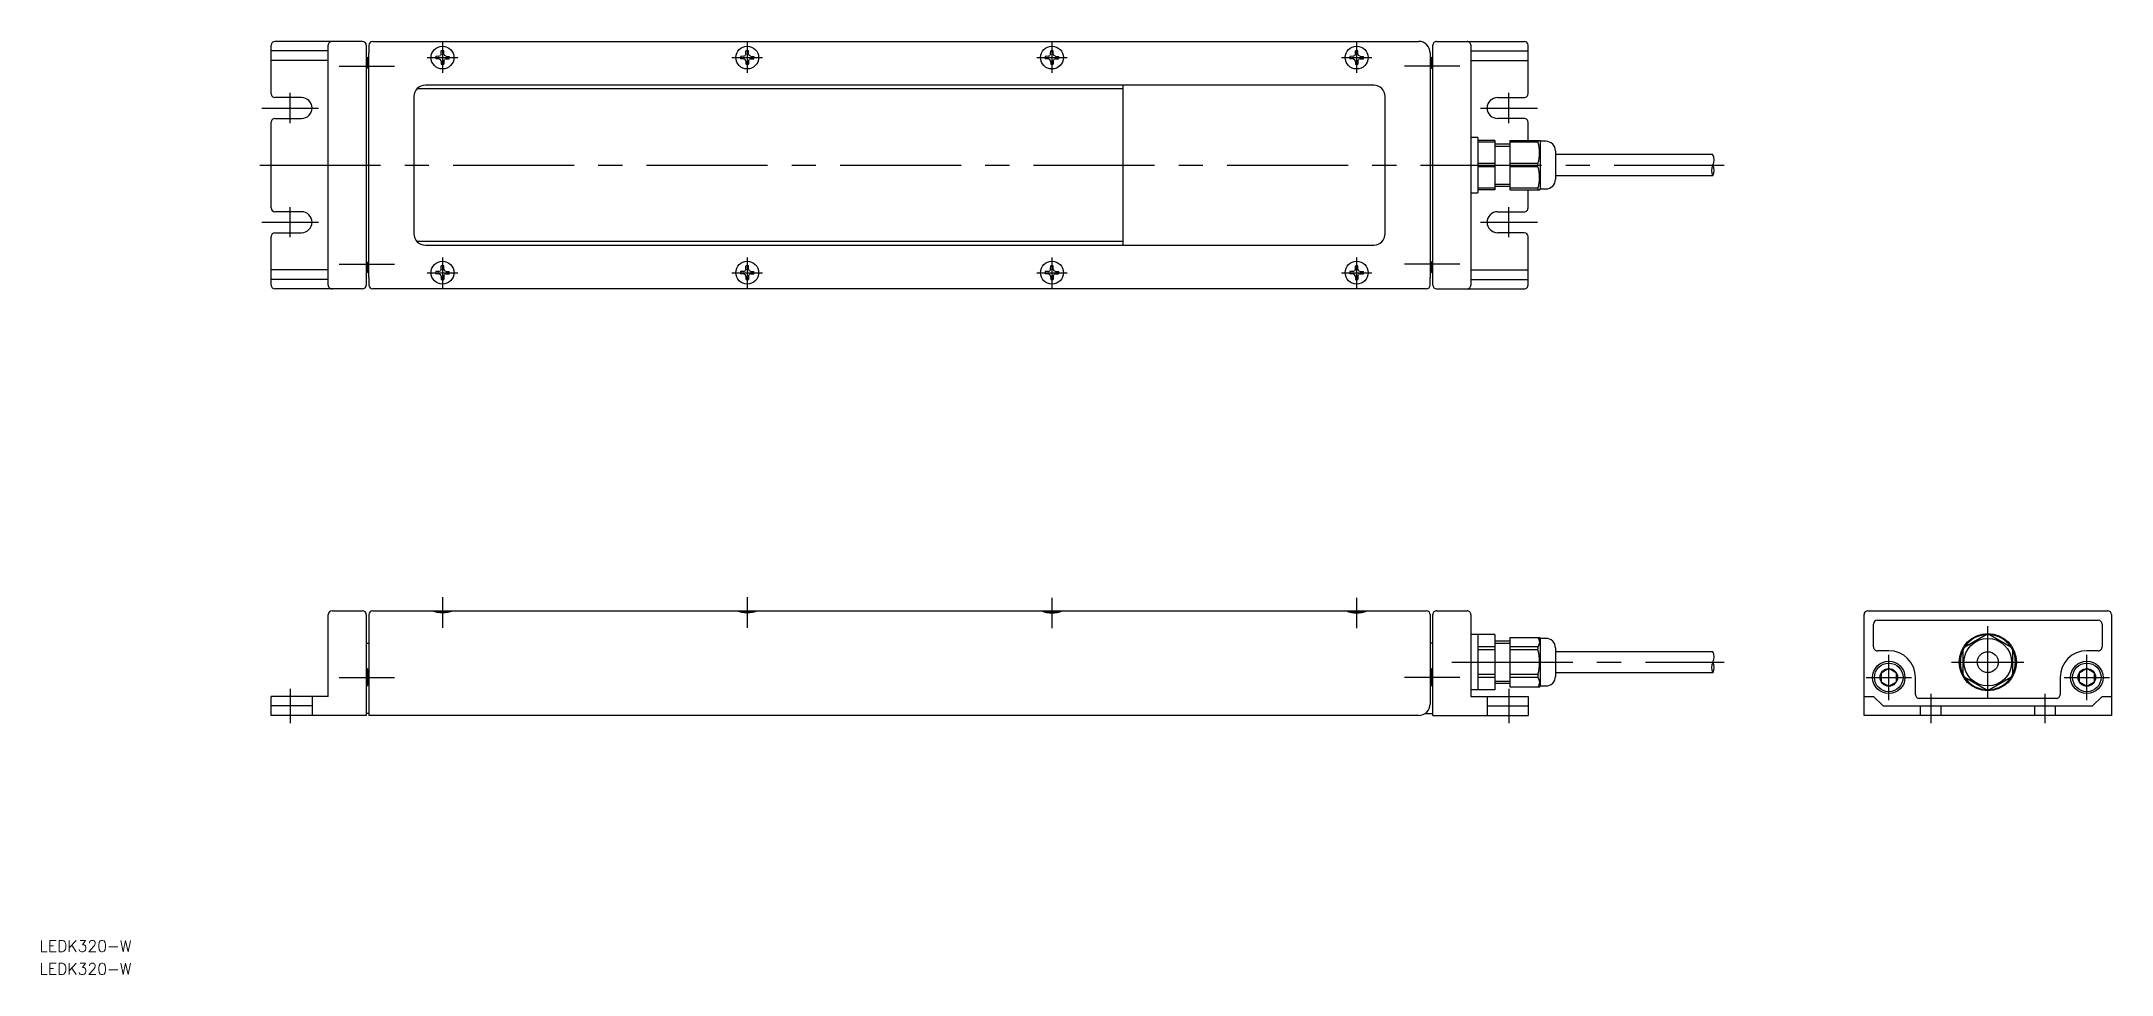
# Model space of a CAD drawing. Extents: x 1 to 544, y 0 to 245.
import ezdxf

# ---------------------------------------------------------------- set-up
doc = ezdxf.new("R2010")
doc.units = 0
doc.linetypes.add('CENTER', pattern=[50.8, 31.75, -6.35, 6.35, -6.35])
doc.linetypes.add('DASHED', pattern=[19.05, 12.7, -6.35])
doc.layers.get('0').update_dxf_attribs({"linetype": 'CONTINUOUS'})
doc.layers.add('CENTER', color=1, linetype='CENTER')
doc.styles.get("Standard").update_dxf_attribs({"font": 'txt.shx', "height": 3, "bigfont": 'bigfont.shx'})

# ---------------------------------------------------------------- blocks, each defined once
blk = doc.blocks.new('*U9')
at = {"color": 7, "linetype": 'CONTINUOUS'}
blk.add_text('LEDK320-W', height=3, dxfattribs=at).set_placement((0, 6))
blk = doc.blocks.new('*U10')
at = {"color": 7, "linetype": 'CONTINUOUS'}
blk.add_text('LEDK320-W', height=3, dxfattribs=at).set_placement((0, 0))

msp = doc.modelspace()

# ---------------------------------------------------------------- linework, layer by layer
at = {"color": 7, "linetype": 'CONTINUOUS'}
for p, q in [((84.82, 245.11), (61.82, 245.11)), ((87.52, 245.11), (362.12, 245.11)), ((366.82, 245.11), (389.82, 245.11)), ((60.82, 231.36), (60.82, 244.11)), ((75.82, 242.61), (60.82, 242.61)), ((75.82, 240.11), (60.82, 240.11)), ((75.82, 181.11), (75.82, 244.11)), ((85.82, 244.11), (85.82, 181.11)), ((86.22, 240.68), (85.82, 241.08)), ((86.22, 238.11), (86.22, 240.68)), ((86.52, 244.11), (86.52, 242.11)), ((86.52, 183.11), (86.52, 242.11)), ((104.9, 241.19), (104.05, 241.18)), ((104.9, 240.53), (104.05, 240.54)), ((104.9, 241.19), (105.3, 241.38)), ((104.9, 240.53), (105.3, 240.34)), ((105.49, 241.78), (105.3, 241.38)), ((105.49, 239.94), (105.3, 240.34)), ((105.49, 241.78), (105.5, 242.63)), ((105.49, 239.94), (105.5, 239.09)), ((106.15, 241.78), (106.14, 242.63)), ((106.15, 239.94), (106.14, 239.09)), ((106.15, 241.78), (106.34, 241.38)), ((106.15, 239.94), (106.34, 240.34)), ((106.74, 241.19), (106.34, 241.38)), ((106.74, 240.53), (106.34, 240.34)), ((106.74, 241.19), (107.59, 241.18)), ((106.74, 240.53), (107.59, 240.54)), ((184.9, 241.19), (184.05, 241.18)), ((184.9, 240.53), (184.05, 240.54)), ((184.9, 241.19), (185.3, 241.38)), ((184.9, 240.53), (185.3, 240.34)), ((185.49, 241.78), (185.3, 241.38)), ((185.49, 239.94), (185.3, 240.34)), ((185.49, 241.78), (185.5, 242.63)), ((185.49, 239.94), (185.5, 239.09)), ((186.15, 241.78), (186.14, 242.63)), ((186.15, 239.94), (186.14, 239.09)), ((186.15, 241.78), (186.34, 241.38)), ((186.15, 239.94), (186.34, 240.34)), ((186.74, 241.19), (186.34, 241.38)), ((186.74, 240.53), (186.34, 240.34)), ((186.74, 241.19), (187.59, 241.18)), ((186.74, 240.53), (187.59, 240.54)), ((264.9, 241.19), (264.05, 241.18)), ((264.9, 240.53), (264.05, 240.54)), ((264.9, 241.19), (265.3, 241.38)), ((264.9, 240.53), (265.3, 240.34)), ((265.49, 241.78), (265.3, 241.38)), ((265.49, 239.94), (265.3, 240.34)), ((265.49, 241.78), (265.5, 242.63)), ((265.49, 239.94), (265.5, 239.09)), ((266.15, 241.78), (266.14, 242.63)), ((266.15, 239.94), (266.14, 239.09)), ((266.15, 241.78), (266.34, 241.38)), ((266.15, 239.94), (266.34, 240.34)), ((266.74, 241.19), (266.34, 241.38)), ((266.74, 240.53), (266.34, 240.34)), ((266.74, 241.19), (267.59, 241.18)), ((266.74, 240.53), (267.59, 240.54)), ((344.9, 241.19), (344.05, 241.18)), ((344.9, 240.53), (344.05, 240.54)), ((344.9, 241.19), (345.3, 241.38)), ((344.9, 240.53), (345.3, 240.34)), ((345.49, 241.78), (345.3, 241.38)), ((345.49, 239.94), (345.3, 240.34)), ((345.49, 241.78), (345.5, 242.63)), ((345.49, 239.94), (345.5, 239.09)), ((346.15, 241.78), (346.14, 242.63)), ((346.15, 239.94), (346.14, 239.09)), ((346.15, 241.78), (346.34, 241.38)), ((346.15, 239.94), (346.34, 240.34)), ((346.74, 241.19), (346.34, 241.38)), ((346.74, 240.53), (346.34, 240.34)), ((346.74, 241.19), (347.59, 241.18)), ((346.74, 240.53), (347.59, 240.54)), ((365.12, 242.11), (365.12, 183.11)), ((365.82, 241.08), (365.42, 240.68)), ((365.42, 240.68), (365.42, 238.11)), ((365.42, 240.68), (365.42, 238.11)), ((365.82, 181.11), (365.82, 244.11)), ((375.82, 244.11), (375.82, 181.11)), ((375.82, 242.61), (390.82, 242.61)), ((375.82, 240.11), (390.82, 240.11)), ((390.82, 231.36), (390.82, 244.11)), ((86.52, 238.11), (85.82, 238.11)), ((365.12, 238.11), (365.82, 238.11)), ((68.82, 230.36), (61.82, 230.36)), ((98.32, 230.61), (98.32, 194.61)), ((284.52, 232.61), (99.08, 232.61)), ((350.32, 233.61), (101.32, 233.61)), ((284.52, 191.61), (284.52, 233.61)), ((353.32, 194.61), (353.32, 230.61)), ((382.82, 230.36), (389.82, 230.36)), ((60.82, 201.36), (60.82, 223.86)), ((61.82, 224.86), (68.82, 224.86)), ((389.82, 224.86), (382.82, 224.86)), ((390.82, 219.11), (390.82, 223.86)), ((377.62, 219.86), (375.82, 219.86)), ((377.62, 219.86), (377.62, 205.36)), ((382.12, 219.11), (377.62, 219.11)), ((382.12, 218.67), (377.62, 218.67)), ((382.12, 219.11), (382.12, 206.11)), ((386.02, 218.11), (382.12, 218.11)), ((386.02, 219.11), (393.88, 219.11)), ((386.02, 219.11), (386.02, 206.11)), ((393.43, 218.67), (386.02, 218.67)), ((393.43, 219.11), (393.43, 218.67)), ((394.02, 218.86), (393.88, 219.11)), ((395.52, 218.86), (394.02, 218.86)), ((394.02, 218.86), (394.02, 206.36)), ((382.12, 213.05), (377.62, 213.05)), ((382.12, 212.17), (377.62, 212.17)), ((393.43, 213.05), (386.02, 213.05)), ((393.43, 212.17), (386.02, 212.17)), ((398.02, 216.36), (398.02, 208.86)), ((439.32, 215.36), (398.02, 215.36)), ((382.12, 206.55), (377.62, 206.55)), ((382.12, 207.11), (386.02, 207.11)), ((393.43, 206.55), (386.02, 206.55)), ((393.43, 206.55), (393.43, 206.11)), ((398.02, 209.86), (439.32, 209.86)), ((375.82, 205.36), (377.62, 205.36)), ((382.12, 206.11), (377.62, 206.11)), ((386.02, 206.11), (393.88, 206.11)), ((390.82, 201.36), (390.82, 206.11)), ((393.88, 206.11), (394.02, 206.36)), ((394.02, 206.36), (395.52, 206.36)), ((68.82, 200.36), (61.82, 200.36)), ((382.82, 200.36), (389.82, 200.36)), ((60.82, 181.11), (60.82, 193.86)), ((61.82, 194.86), (68.82, 194.86)), ((99.08, 192.61), (284.52, 192.61)), ((101.32, 191.61), (350.32, 191.61)), ((389.82, 194.86), (382.82, 194.86)), ((390.82, 181.11), (390.82, 193.86)), ((75.82, 185.11), (60.82, 185.11)), ((85.82, 187.11), (86.52, 187.11)), ((86.22, 184.54), (86.22, 187.11)), ((104.9, 184.69), (105.3, 184.88)), ((105.49, 185.28), (105.3, 184.88)), ((105.49, 185.28), (105.5, 186.13)), ((106.15, 185.28), (106.14, 186.13)), ((106.15, 185.28), (106.34, 184.88)), ((106.74, 184.69), (106.34, 184.88)), ((184.9, 184.69), (185.3, 184.88)), ((185.49, 185.28), (185.3, 184.88)), ((185.49, 185.28), (185.5, 186.13)), ((186.15, 185.28), (186.14, 186.13)), ((186.15, 185.28), (186.34, 184.88)), ((186.74, 184.69), (186.34, 184.88)), ((264.9, 184.69), (265.3, 184.88)), ((265.49, 185.28), (265.3, 184.88)), ((265.49, 185.28), (265.5, 186.13)), ((266.15, 185.28), (266.14, 186.13)), ((266.15, 185.28), (266.34, 184.88)), ((266.74, 184.69), (266.34, 184.88)), ((344.9, 184.69), (345.3, 184.88)), ((345.49, 185.28), (345.3, 184.88)), ((345.49, 185.28), (345.5, 186.13)), ((346.15, 185.28), (346.14, 186.13)), ((346.15, 185.28), (346.34, 184.88)), ((346.74, 184.69), (346.34, 184.88)), ((365.82, 187.11), (365.12, 187.11)), ((365.42, 187.11), (365.42, 184.54)), ((375.82, 185.11), (390.82, 185.11)), ((75.82, 182.61), (60.82, 182.61)), ((84.82, 180.11), (61.82, 180.11)), ((85.82, 184.14), (86.22, 184.54)), ((86.52, 183.11), (86.52, 181.11)), ((364.12, 180.11), (87.52, 180.11)), ((104.9, 184.69), (104.05, 184.68)), ((104.9, 184.03), (104.05, 184.04)), ((104.9, 184.03), (105.3, 183.84)), ((105.49, 183.44), (105.3, 183.84)), ((105.49, 183.44), (105.5, 182.59)), ((106.15, 183.44), (106.14, 182.59)), ((106.15, 183.44), (106.34, 183.84)), ((106.74, 184.03), (106.34, 183.84)), ((106.74, 184.69), (107.59, 184.68)), ((106.74, 184.03), (107.59, 184.04)), ((184.9, 184.69), (184.05, 184.68)), ((184.9, 184.03), (184.05, 184.04)), ((184.9, 184.03), (185.3, 183.84)), ((185.49, 183.44), (185.3, 183.84)), ((185.49, 183.44), (185.5, 182.59)), ((186.15, 183.44), (186.14, 182.59)), ((186.15, 183.44), (186.34, 183.84)), ((186.74, 184.03), (186.34, 183.84)), ((186.74, 184.69), (187.59, 184.68)), ((186.74, 184.03), (187.59, 184.04)), ((264.9, 184.69), (264.05, 184.68)), ((264.9, 184.03), (264.05, 184.04)), ((264.9, 184.03), (265.3, 183.84)), ((265.49, 183.44), (265.3, 183.84)), ((265.49, 183.44), (265.5, 182.59)), ((266.15, 183.44), (266.14, 182.59)), ((266.15, 183.44), (266.34, 183.84)), ((266.74, 184.03), (266.34, 183.84)), ((266.74, 184.69), (267.59, 184.68)), ((266.74, 184.03), (267.59, 184.04)), ((344.9, 184.69), (344.05, 184.68)), ((344.9, 184.03), (344.05, 184.04)), ((344.9, 184.03), (345.3, 183.84)), ((345.49, 183.44), (345.3, 183.84)), ((345.49, 183.44), (345.5, 182.59)), ((346.15, 183.44), (346.14, 182.59)), ((346.15, 183.44), (346.34, 183.84)), ((346.74, 184.03), (346.34, 183.84)), ((346.74, 184.69), (347.59, 184.68)), ((346.74, 184.03), (347.59, 184.04)), ((365.12, 181.11), (365.12, 183.11)), ((365.42, 184.54), (365.82, 184.14)), ((366.82, 180.11), (389.82, 180.11)), ((375.82, 182.61), (390.82, 182.61)), ((75.82, 73.06), (75.82, 94.56)), ((76.82, 95.56), (84.82, 95.56)), ((85.82, 94.56), (85.82, 68.06)), ((86.52, 94.56), (86.52, 68.06)), ((87.52, 95.56), (364.12, 95.56)), ((103.96, 95.31), (107.68, 95.31)), ((183.96, 95.31), (187.68, 95.31)), ((263.77, 95.31), (267.87, 95.31)), ((343.77, 95.31), (347.87, 95.31)), ((365.12, 94.56), (365.12, 71.06)), ((365.82, 68.06), (365.82, 94.56)), ((366.82, 95.56), (374.82, 95.56)), ((375.82, 94.56), (375.82, 73.06)), ((479.03, 68.06), (479.03, 94.56)), ((480.03, 95.56), (543.03, 95.56)), ((482.53, 93.06), (540.53, 93.06)), ((544.03, 94.56), (544.03, 68.06)), ((85.82, 87.06), (86.52, 87.06)), ((365.82, 87.06), (365.12, 87.06)), ((382.12, 89.31), (375.82, 89.31)), ((377.62, 89.31), (377.62, 74.81)), ((382.12, 89.31), (382.12, 74.81)), ((386.02, 87.56), (382.12, 87.56)), ((386.02, 88.56), (386.02, 75.56)), ((386.02, 88.56), (393.88, 88.56)), ((394.02, 88.31), (393.88, 88.56)), ((395.52, 88.31), (394.02, 88.31)), ((394.02, 88.31), (394.02, 75.81)), ((481.53, 86.06), (481.53, 92.06)), ((505.47, 86.07), (511.09, 89.31)), ((511.09, 89.31), (511.97, 89.31)), ((511.97, 89.31), (517.59, 86.07)), ((541.53, 92.06), (541.53, 86.06)), ((382.12, 86.08), (377.62, 86.08)), ((382.12, 85.3), (377.62, 85.3)), ((393.43, 86.08), (386.02, 86.08)), ((393.43, 85.3), (386.02, 85.3)), ((398.02, 85.81), (398.02, 78.31)), ((439.32, 84.81), (398.02, 84.81)), ((485.53, 85.06), (482.53, 85.06)), ((505.03, 85.3), (505.47, 86.07)), ((505.03, 78.82), (505.03, 85.3)), ((517.59, 86.07), (518.03, 85.3)), ((518.03, 85.3), (518.03, 78.82)), ((540.53, 85.06), (537.53, 85.06)), ((86.22, 80.12), (85.82, 80.52)), ((86.22, 75.99), (86.22, 80.12)), ((365.82, 80.52), (365.42, 80.12)), ((365.42, 80.12), (365.42, 75.99)), ((382.12, 78.82), (377.62, 78.82)), ((382.12, 78.05), (377.62, 78.05)), ((382.12, 76.56), (386.02, 76.56)), ((393.43, 78.82), (386.02, 78.82)), ((393.43, 78.05), (386.02, 78.05)), ((393.43, 78.82), (393.43, 78.05)), ((398.02, 79.31), (439.32, 79.31)), ((485.53, 80.37), (483.53, 79.21)), ((483.53, 79.21), (483.53, 76.9)), ((483.53, 76.9), (485.53, 75.75)), ((487.53, 79.21), (485.53, 80.37)), ((485.53, 75.75), (487.53, 76.9)), ((487.53, 76.9), (487.53, 79.21)), ((492.53, 73.56), (492.53, 78.06)), ((505.47, 78.05), (505.03, 78.82)), ((511.09, 74.81), (505.47, 78.05)), ((517.59, 78.05), (511.97, 74.81)), ((518.03, 78.82), (517.59, 78.05)), ((530.53, 78.06), (530.53, 73.56)), ((537.53, 80.37), (535.53, 79.21)), ((535.53, 79.21), (535.53, 76.9)), ((535.53, 76.9), (537.53, 75.75)), ((539.53, 79.21), (537.53, 80.37)), ((537.53, 75.75), (539.53, 76.9)), ((539.53, 76.9), (539.53, 79.21)), ((75.82, 73.06), (60.82, 73.06)), ((60.82, 68.06), (60.82, 73.06)), ((85.82, 75.59), (86.22, 75.99)), ((365.42, 75.99), (365.82, 75.59)), ((382.12, 74.81), (375.82, 74.81)), ((375.82, 73.06), (390.82, 73.06)), ((386.02, 75.56), (393.88, 75.56)), ((390.82, 73.06), (390.82, 68.06)), ((393.88, 75.56), (394.02, 75.81)), ((394.02, 75.81), (395.52, 75.81)), ((479.03, 73.06), (481.53, 73.06)), ((481.53, 73.06), (484.03, 70.56)), ((529.53, 72.56), (493.53, 72.56)), ((511.97, 74.81), (511.09, 74.81)), ((539.03, 70.56), (541.53, 73.06)), ((541.53, 73.06), (543.03, 73.06)), ((543.03, 73.06), (544.03, 73.06)), ((85.82, 68.06), (60.82, 68.06)), ((86.52, 68.56), (85.82, 68.56)), ((362.12, 68.06), (86.52, 68.06)), ((363.78, 68.56), (365.82, 68.56)), ((365.82, 68.06), (390.82, 68.06)), ((544.03, 68.06), (479.03, 68.06)), ((484.03, 70.56), (539.03, 70.56)), ((493.78, 70.56), (493.78, 68.06)), ((499.28, 68.06), (499.28, 70.56)), ((523.78, 70.56), (523.78, 68.06)), ((529.28, 68.06), (529.28, 70.56))]:
    msp.add_line(p, q, dxfattribs=at)
at = {"color": 3, "linetype": 'CONTINUOUS'}
for p, q in [((86.22, 240.68), (85.82, 240.68)), ((365.42, 240.68), (365.82, 240.68)), ((365.42, 240.68), (365.82, 240.68)), ((382.12, 217.57), (386.02, 217.57)), ((382.12, 207.65), (386.02, 207.65)), ((86.22, 184.54), (85.82, 184.54)), ((365.42, 184.54), (365.82, 184.54)), ((382.12, 87.02), (386.02, 87.02)), ((86.22, 80.12), (85.82, 80.12)), ((365.42, 80.12), (365.82, 80.12)), ((365.42, 80.12), (365.82, 80.12)), ((382.12, 77.1), (386.02, 77.1)), ((86.22, 75.99), (85.82, 75.99)), ((365.42, 75.99), (365.82, 75.99)), ((365.42, 75.99), (365.82, 75.99))]:
    msp.add_line(p, q, dxfattribs=at)
at = {"color": 3, "linetype": 'DASHED'}
for p, q in [((71.57, 73.06), (71.57, 68.06)), ((380.07, 73.06), (380.07, 68.06)), ((71.57, 70.56), (60.82, 70.56)), ((380.07, 70.56), (390.82, 70.56))]:
    msp.add_line(p, q, dxfattribs=at)
at = {"color": 7, "linetype": 'CONTINUOUS'}
for centre, radius in [((105.82, 240.86), 3), ((185.82, 240.86), 3), ((265.82, 240.86), 3), ((345.82, 240.86), 3), ((105.82, 184.36), 3), ((185.82, 184.36), 3), ((265.82, 184.36), 3), ((345.82, 184.36), 3), ((511.53, 82.06), 7.5), ((511.53, 82.06), 6.25), ((485.53, 78.06), 4.25), ((485.53, 78.06), 3.75), ((511.53, 82.06), 2.75), ((537.53, 78.06), 4.25), ((537.53, 78.06), 3.75), ((485.53, 78.06), 2.31), ((537.53, 78.06), 2.31)]:
    msp.add_circle(centre, radius, dxfattribs=at)
for centre, radius, start, end in [((61.82, 244.11), 1, 90, 180), ((76.82, 244.11), 1, 89.9998, 180), ((84.82, 244.11), 1, 0, 90), ((87.52, 244.11), 1, 90, 179.9999), ((362.12, 242.11), 3, 0, 89.9998), ((366.82, 244.11), 1, 89.9992, 179.9997), ((374.82, 244.11), 1, 360, 90.0001), ((389.82, 244.11), 1, 0, 90), ((105.82, 240.86), 1.8, 169.8876, 190.1124), ((105.82, 240.86), 1.8, 79.8876, 100.1124), ((105.82, 240.86), 1.8, 349.8876, 10.1124), ((185.82, 240.86), 1.8, 169.8876, 190.1124), ((185.82, 240.86), 1.8, 79.8876, 100.1124), ((185.82, 240.86), 1.8, 349.8876, 10.1124), ((265.82, 240.86), 1.8, 169.8876, 190.1124), ((265.82, 240.86), 1.8, 79.8876, 100.1124), ((265.82, 240.86), 1.8, 349.8876, 10.1124), ((345.82, 240.86), 1.8, 169.8876, 190.1124), ((345.82, 240.86), 1.8, 79.8876, 100.1124), ((345.82, 240.86), 1.8, 349.8876, 10.1124), ((105.82, 240.86), 1.8, 259.8876, 280.1124), ((185.82, 240.86), 1.8, 259.8876, 280.1124), ((265.82, 240.86), 1.8, 259.8876, 280.1124), ((345.82, 240.86), 1.8, 259.8876, 280.1124), ((61.82, 231.36), 1, 180, 270), ((68.82, 227.61), 2.75, 270, 90), ((101.32, 230.61), 3, 90, 180), ((350.32, 230.61), 3, 360, 89.9999), ((382.82, 227.61), 2.75, 90, 270), ((389.82, 231.36), 1, 270, 0.0001), ((61.82, 223.86), 1, 90, 180), ((389.82, 223.86), 1, 0.0003, 90.0007), ((384.64, 215.86), 9.23, 342.3023, 17.6977), ((395.52, 216.36), 2.5, 0, 90.0002), ((379.71, 212.61), 13.73, 358.1523, 1.8477), ((384.64, 209.36), 9.23, 342.3023, 17.6977), ((395.52, 208.86), 2.5, 269.9998, 360), ((61.82, 201.36), 1, 180, 270), ((389.82, 201.36), 1, 269.9993, 359.9997), ((68.82, 197.61), 2.75, 270, 90), ((382.82, 197.61), 2.75, 90, 270), ((61.82, 193.86), 1, 90, 180), ((101.32, 194.61), 3, 180, 270), ((350.32, 194.61), 3, 270.0001, 0), ((389.82, 193.86), 1, 0, 90), ((105.82, 184.36), 1.8, 79.8876, 100.1124), ((185.82, 184.36), 1.8, 79.8876, 100.1124), ((265.82, 184.36), 1.8, 79.8876, 100.1124), ((345.82, 184.36), 1.8, 79.8876, 100.1124), ((61.82, 181.11), 1, 180, 270), ((76.82, 181.11), 1, 180, 270.0002), ((84.82, 181.11), 1, 270, 0), ((87.52, 181.11), 1, 180.0001, 270), ((105.82, 184.36), 1.8, 169.8876, 190.1124), ((105.82, 184.36), 1.8, 259.8876, 280.1124), ((105.82, 184.36), 1.8, 349.8876, 10.1124), ((185.82, 184.36), 1.8, 169.8876, 190.1124), ((185.82, 184.36), 1.8, 259.8876, 280.1124), ((185.82, 184.36), 1.8, 349.8876, 10.1124), ((265.82, 184.36), 1.8, 169.8876, 190.1124), ((265.82, 184.36), 1.8, 259.8876, 280.1124), ((265.82, 184.36), 1.8, 349.8876, 10.1124), ((345.82, 184.36), 1.8, 169.8876, 190.1124), ((345.82, 184.36), 1.8, 259.8876, 280.1124), ((345.82, 184.36), 1.8, 349.8876, 10.1124), ((364.12, 181.11), 1, 270.0006, 0), ((366.82, 181.11), 1, 180, 270), ((374.82, 181.11), 1, 269.9994, 0.0012), ((389.82, 181.11), 1, 269.9992, 359.9997), ((76.82, 94.56), 1, 90, 180), ((84.82, 94.56), 1, 0, 90), ((87.52, 94.56), 1, 90.0001, 179.9999), ((105.82, 103.41), 8.31, 250.8488, 289.1512), ((185.82, 103.41), 8.31, 250.8488, 289.1512), ((265.82, 101.88), 6.88, 246.6624, 293.3376), ((345.82, 101.88), 6.89, 246.6661, 293.3339), ((364.12, 94.56), 1, 360, 89.9993), ((366.82, 94.56), 1, 89.9993, 179.9997), ((374.82, 94.56), 1, 359.9987, 90.0005), ((480.03, 94.56), 1, 90, 180), ((482.53, 92.06), 1, 90, 180), ((540.53, 92.06), 1, 360, 90), ((543.03, 94.56), 1, 0, 90), ((391.96, 87.32), 1.93, 320.073, 39.927), ((395.52, 85.81), 2.5, 0, 90.0002), ((511.53, 82.06), 7.25, 93.7084, 146.2916), ((511.53, 82.06), 7.25, 33.7084, 86.2916), ((382.73, 85.69), 10.71, 357.9079, 2.0921), ((381.63, 82.06), 12.24, 344.6429, 15.3571), ((482.53, 86.06), 1, 179.9999, 270.0002), ((485.53, 78.06), 7, 0, 90), ((511.53, 82.06), 7.25, 153.7084, 206.2916), ((511.53, 82.06), 7.25, 333.7084, 26.2916), ((537.53, 78.06), 7, 90, 180), ((540.53, 86.06), 1, 269.9998, 0.0001), ((391.96, 76.8), 1.93, 320.073, 39.927), ((395.52, 78.31), 2.5, 269.9998, 360), ((511.53, 82.06), 7.25, 213.7084, 266.2916), ((511.53, 82.06), 7.25, 273.7084, 326.2916), ((362.12, 71.06), 3, 270, 0.0001), ((493.53, 73.56), 1, 179.9999, 270.0001), ((529.53, 73.56), 1, 269.9999, 0.0001)]:
    msp.add_arc(centre, radius, start, end, dxfattribs=at)
at = {"color": 3, "linetype": 'CONTINUOUS'}
for centre, start, end in [((442, 211.23), 152.8809, 207.1191), ((436.64, 213.98), 332.8809, 27.1191), ((436.64, 211.23), 332.8809, 27.1191), ((442, 80.68), 152.8809, 207.1191), ((436.64, 83.43), 332.8809, 27.1191), ((436.64, 80.68), 332.8809, 27.1191)]:
    msp.add_arc(centre, 3.02, start, end, dxfattribs=at)
at = {"layer": 'CENTER', "color": 1, "linetype": 'CENTER'}
for p, q in [((105.82, 244.86), (105.82, 236.86)), ((185.82, 244.86), (185.82, 236.86)), ((265.82, 244.86), (265.82, 236.86)), ((345.82, 244.86), (345.82, 236.86)), ((101.82, 240.86), (109.82, 240.86)), ((181.82, 240.86), (189.82, 240.86)), ((261.82, 240.86), (269.82, 240.86)), ((341.82, 240.86), (349.82, 240.86)), ((78.72, 238.61), (93.22, 238.61)), ((372.92, 238.61), (358.42, 238.61)), ((65.82, 223.66), (65.82, 231.56)), ((385.82, 223.66), (385.82, 231.56)), ((58.37, 227.61), (73.27, 227.61)), ((378.37, 227.61), (393.27, 227.61)), ((57.82, 212.61), (442.32, 212.61)), ((65.82, 193.66), (65.82, 201.56)), ((385.82, 193.66), (385.82, 201.56)), ((58.37, 197.61), (73.27, 197.61)), ((378.37, 197.61), (393.27, 197.61)), ((78.72, 186.61), (93.22, 186.61)), ((105.82, 188.36), (105.82, 180.36)), ((185.82, 188.36), (185.82, 180.36)), ((265.82, 188.36), (265.82, 180.36)), ((345.82, 188.36), (345.82, 180.36)), ((372.92, 186.61), (358.42, 186.61)), ((101.82, 184.36), (109.82, 184.36)), ((181.82, 184.36), (189.82, 184.36)), ((261.82, 184.36), (269.82, 184.36)), ((341.82, 184.36), (349.82, 184.36)), ((105.82, 99.1), (105.82, 91.1)), ((185.82, 99.1), (185.82, 91.1)), ((265.82, 98.99), (265.82, 90.99)), ((345.82, 98.99), (345.82, 90.99)), ((511.53, 72.56), (511.53, 91.56)), ((370.82, 82.06), (442.32, 82.06)), ((485.53, 72.1), (485.53, 84.01)), ((502.03, 82.06), (521.03, 82.06)), ((537.53, 72.1), (537.53, 84.01)), ((78.72, 78.06), (93.22, 78.06)), ((372.92, 78.06), (358.42, 78.06)), ((479.58, 78.06), (491.48, 78.06)), ((531.58, 78.06), (543.48, 78.06)), ((65.82, 75.06), (65.82, 66.06)), ((385.82, 75.06), (385.82, 66.06)), ((496.53, 73.71), (496.53, 66.06)), ((526.53, 73.71), (526.53, 66.06))]:
    msp.add_line(p, q, dxfattribs=at)

# ---------------------------------------------------------------- block references
at = {"color": 7, "linetype": 'CONTINUOUS'}
for name in ['*U9', '*U10']:
    msp.add_blockref(name, (0, 0), dxfattribs=at)

doc.saveas('drawing.dxf')
